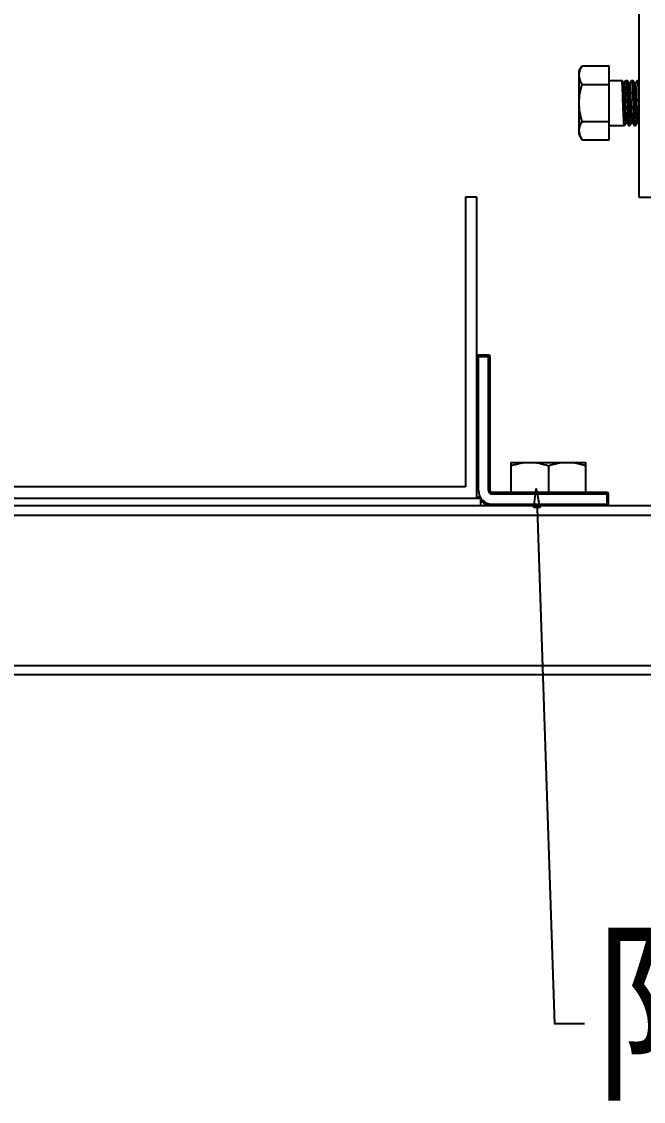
# Model space of a CAD drawing. Extents: x 185245 to 1992634, y -19957 to 755165.
# Drawn here: x 1877661 to 1878414, y 581576 to 582883 of the extents above; entities that cross this region are included whole.
import ezdxf

# ---------------------------------------------------------------- set-up
doc = ezdxf.new("R2010")
doc.units = 0
doc.header["$LTSCALE"] = 1000
doc.header["$MEASUREMENT"] = 0
doc.layers.add('02___PRT_ALL_AXES', color=7, linetype='Continuous')
doc.styles.add('_TEL_DIM', font='SIMPLEX', dxfattribs={"width": 0.8, "height": 3.5, "bigfont": 'HZTXT'})

msp = doc.modelspace()

# ---------------------------------------------------------------- linework, layer by layer
at = {"color": 7, "linetype": 'Continuous'}
for p, q in [((1878408.3, 583945.3), (1878408.3, 582670.3)), ((1878372.7, 582739.5), (1878372.7, 582828.9)), ((1878372.7, 582811.5), (1878388.1, 582811.5)), ((1878388.1, 582811.5), (1878388.1, 582811.5)), ((1878389.8, 582808.5), (1878388.1, 582811.5)), ((1878392.2, 582811.4), (1878390.6, 582808.6)), ((1878392.2, 582811.4), (1878392.4, 582811.5)), ((1878392.4, 582811.5), (1878394.3, 582811.5)), ((1878394.4, 582811.4), (1878394.3, 582811.5)), ((1878396.6, 582807.5), (1878394.4, 582811.4)), ((1878399.7, 582811.4), (1878397.5, 582807.6)), ((1878399.7, 582811.4), (1878399.8, 582811.5)), ((1878399.8, 582811.5), (1878401.1, 582811.5)), ((1878401.2, 582811.4), (1878401.1, 582811.5)), ((1878403.5, 582807.5), (1878401.2, 582811.4)), ((1878406.5, 582811.4), (1878404.3, 582807.6)), ((1878406.5, 582811.4), (1878406.6, 582811.5)), ((1878406.6, 582811.5), (1878408, 582811.5)), ((1878408.1, 582811.4), (1878408, 582811.5)), ((1878408.3, 582811), (1878408.1, 582811.4)), ((1878390.6, 582808.5), (1878389.8, 582808.5)), ((1878396.7, 582807.5), (1878396.6, 582807.5)), ((1878397.5, 582807.5), (1878396.6, 582807.5)), ((1878396.7, 582807.4), (1878396.7, 582807.5)), ((1878403.5, 582807.5), (1878403.5, 582807.5)), ((1878404.3, 582807.5), (1878403.5, 582807.5)), ((1878403.6, 582807.3), (1878403.5, 582807.5)), ((1878393.2, 582760.8), (1878390.9, 582756.8)), ((1878391, 582756.9), (1878393.2, 582760.8)), ((1878394, 582760.8), (1878393.2, 582760.8)), ((1878394, 582760.9), (1878393.9, 582761)), ((1878394, 582760.9), (1878396.3, 582756.9)), ((1878397.8, 582756.9), (1878400, 582760.8)), ((1878400, 582760.8), (1878400.9, 582760.8)), ((1878400.8, 582760.9), (1878400.8, 582761)), ((1878400.8, 582760.9), (1878400.9, 582760.8)), ((1878400.9, 582760.8), (1878403.1, 582756.9)), ((1878404.6, 582756.9), (1878406.9, 582760.8)), ((1878406.8, 582760.8), (1878407.7, 582760.8)), ((1878407.7, 582760.9), (1878407.6, 582760.9)), ((1878407.7, 582760.9), (1878408.3, 582759.8)), ((1878372.7, 582756.8), (1878390.9, 582756.8)), ((1878391, 582756.9), (1878390.9, 582756.8)), ((1878396.3, 582756.9), (1878396.4, 582756.8)), ((1878396.4, 582756.8), (1878397.7, 582756.8)), ((1878397.8, 582756.9), (1878397.7, 582756.8)), ((1878403.1, 582756.9), (1878403.2, 582756.8)), ((1878403.2, 582756.8), (1878404.6, 582756.8)), ((1878404.6, 582756.9), (1878404.6, 582756.8)), ((1878198.8, 582670.3), (1878198.8, 582319.7)), ((1878212.5, 582670.3), (1878198.8, 582670.3)), ((1878212.5, 582306.1), (1878212.5, 582670.3)), ((1878408.3, 582670.3), (1878613.2, 582670.3)), ((1878214.3, 582315.2), (1878214.3, 582479.1)), ((1878226.6, 582479.1), (1878214.3, 582479.1)), ((1878214.3, 582477.3), (1878228.4, 582477.3)), ((1878226.6, 582315.2), (1878226.6, 582479.1)), ((1878228.4, 582315.2), (1878228.4, 582477.3)), ((1878198.8, 582319.7), (1876860.2, 582319.7)), ((1878214.3, 582315.2), (1878212.5, 582315.2)), ((1878226.6, 582315.2), (1878228.4, 582315.2)), ((1876841.9, 582306.1), (1878217, 582306.1)), ((1878217, 582306.1), (1878217, 582297)), ((1878230.7, 582311.1), (1878230.7, 582312.9)), ((1878370, 582312.9), (1878230.7, 582312.9)), ((1878230.7, 582311.1), (1878371.9, 582311.1)), ((1878370, 582297), (1878370, 582312.9)), ((1878371.9, 582298.8), (1878371.9, 582311.1)), ((1876163.5, 582297), (1878895.5, 582297)), ((1878230.7, 582298.8), (1878230.7, 582297)), ((1878230.7, 582298.8), (1878371.9, 582298.8)), ((1876163.5, 582285.6), (1878895.5, 582285.6)), ((1876163.5, 582103.4), (1878895.5, 582103.4)), ((1878895.5, 582092.1), (1876163.5, 582092.1))]:
    msp.add_line(p, q, dxfattribs=at)
at = {"color": 4}
msp.add_lwpolyline([(1878281.3, 582294.6), (1878284.3, 582317.3), (1878288.8, 582294.9)], close=True, dxfattribs=at)
at = {"color": 4, "extrusion": (0.999433, 0.033673, 0), "elevation": 1896827.8}
msp.add_lwpolyline([(518716.1, 0), (518091.6, 0)], dxfattribs=at)
at = {"color": 4, "extrusion": (0, 1, 0), "elevation": 581670.6}
msp.add_lwpolyline([(-1878306.1, 0), (-1878342.7, 0)], dxfattribs=at)
at = {"color": 7, "linetype": 'Continuous'}
for centre, radius, start, end in [((1878214.3, 582477.3), 1.82, 90, 180), ((1878226.6, 582477.3), 1.82, 0, 90), ((1878230.7, 582315.2), 16.4, 180, 270), ((1878230.7, 582315.2), 4.1, 180, 270), ((1878230.7, 582315.2), 2.28, 180, 270), ((1878230.7, 582315.2), 18.2, 202.5, 210.134), ((1878230.7, 582315.2), 18.2, 221.1198, 270), ((1878370, 582311.1), 1.82, 0, 90), ((1878370, 582298.8), 1.82, 270, 0)]:
    msp.add_arc(centre, radius, start, end, dxfattribs=at)
for points, knots in [([(1878390.9, 582756.8), (1878390.7, 582756.9), (1878390.7, 582757.9), (1878390.4, 582759.2), (1878390.3, 582761.8), (1878390.1, 582765), (1878389.9, 582769), (1878389.6, 582775.3), (1878389.3, 582783.7), (1878389, 582793.5), (1878388.8, 582801.1), (1878388.5, 582806.1), (1878388.4, 582808.7), (1878388.2, 582810.4), (1878388.2, 582811.2), (1878388.1, 582811.5)], [0, 0, 0, 0, 0.010957, 0.039614, 0.085254, 0.146244, 0.220349, 0.304833, 0.492159, 0.680724, 0.842834, 0.906272, 0.954681, 0.986284, 1, 1, 1, 1]), ([(1878392.4, 582811.5), (1878392.6, 582811.5), (1878392.7, 582810.5), (1878393, 582809.3), (1878393.2, 582806.8), (1878393.5, 582803.6), (1878393.7, 582799.6), (1878394.1, 582793.4), (1878394.5, 582785.1), (1878394.9, 582775.3), (1878395.3, 582767.7), (1878395.6, 582762.6), (1878395.8, 582759.9), (1878396, 582758.1), (1878396.1, 582757.2), (1878396.3, 582756.9)], [0, 0, 0, 0, 0.010502, 0.038099, 0.08249, 0.142166, 0.214982, 0.298287, 0.483891, 0.672026, 0.835341, 0.900033, 0.950117, 0.983795, 1, 1, 1, 1]), ([(1878397.7, 582756.8), (1878397.5, 582756.9), (1878397.5, 582757.9), (1878397.2, 582759.1), (1878397.1, 582761.7), (1878396.9, 582764.9), (1878396.7, 582768.9), (1878396.4, 582775.1), (1878396.1, 582783.4), (1878395.7, 582793.2), (1878395.3, 582800.7), (1878395, 582805.8), (1878394.9, 582808.5), (1878394.6, 582810.2), (1878394.5, 582811.2), (1878394.4, 582811.4)], [0, 0, 0, 0, 0.010805, 0.039035, 0.084006, 0.144137, 0.217258, 0.300707, 0.486178, 0.673755, 0.836333, 0.900676, 0.950463, 0.983919, 1, 1, 1, 1]), ([(1878399.8, 582811.5), (1878400, 582811.5), (1878400, 582810.5), (1878400.3, 582809.3), (1878400.4, 582806.7), (1878400.6, 582803.6), (1878400.8, 582799.6), (1878401.1, 582793.4), (1878401.5, 582785.1), (1878401.8, 582775.3), (1878402.2, 582767.7), (1878402.5, 582762.6), (1878402.6, 582759.9), (1878402.9, 582758.1), (1878403, 582757.2), (1878403.1, 582756.9)], [0, 0, 0, 0, 0.009937, 0.037394, 0.081764, 0.141482, 0.214378, 0.297782, 0.483611, 0.671943, 0.835376, 0.900095, 0.95018, 0.983836, 1, 1, 1, 1]), ([(1878404.5, 582756.8), (1878404.4, 582756.9), (1878404.3, 582757.9), (1878404, 582759.1), (1878403.9, 582761.7), (1878403.7, 582764.9), (1878403.5, 582768.9), (1878403.2, 582775.1), (1878402.9, 582783.4), (1878402.5, 582793.2), (1878402.2, 582800.7), (1878401.9, 582805.8), (1878401.7, 582808.5), (1878401.5, 582810.2), (1878401.4, 582811.2), (1878401.2, 582811.4)], [0, 0, 0, 0, 0.010807, 0.039039, 0.08401, 0.144142, 0.217265, 0.300718, 0.486187, 0.673761, 0.836333, 0.900675, 0.950462, 0.983919, 1, 1, 1, 1]), ([(1878406.6, 582811.5), (1878406.8, 582811.5), (1878406.8, 582810.5), (1878407.1, 582809.3), (1878407.3, 582806.7), (1878407.5, 582803.5), (1878407.7, 582799.5), (1878408, 582793.3), (1878408.2, 582788.3), (1878408.3, 582784.9)], [0, 0, 0, 0, 0.020571, 0.077438, 0.169318, 0.292936, 0.44376, 0.616224, 1, 1, 1, 1]), ([(1878393.2, 582760.8), (1878393, 582760.8), (1878392.9, 582761.7), (1878392.7, 582762.7), (1878392.5, 582765), (1878392.3, 582767.7), (1878392.1, 582771.2), (1878391.8, 582776.7), (1878391.5, 582784), (1878391.1, 582792.5), (1878390.8, 582799.1), (1878390.5, 582803.5), (1878390.3, 582805.8), (1878390.1, 582807.4), (1878390, 582808.2), (1878389.8, 582808.5)], [0, 0, 0, 0, 0.010274, 0.038063, 0.082846, 0.143014, 0.216332, 0.300061, 0.486006, 0.673588, 0.835722, 0.899843, 0.949562, 0.983245, 1, 1, 1, 1]), ([(1878393.9, 582761), (1878393.6, 582761.9), (1878393.5, 582764.9), (1878393, 582770.4), (1878392.7, 582778), (1878392.3, 582786.5), (1878391.9, 582793.6), (1878391.7, 582798.8), (1878391.5, 582802.1), (1878391.3, 582804.7), (1878391.1, 582806.8), (1878390.9, 582807.7), (1878390.8, 582808.5), (1878390.6, 582808.5)], [0, 0, 0, 0, 0.061527, 0.184105, 0.350401, 0.536806, 0.717122, 0.79706, 0.866437, 0.922927, 0.964691, 0.990471, 1, 1, 1, 1]), ([(1878400, 582760.8), (1878399.9, 582760.8), (1878399.8, 582761.6), (1878399.5, 582762.6), (1878399.4, 582764.7), (1878399.2, 582767.3), (1878399, 582770.6), (1878398.7, 582775.9), (1878398.4, 582782.9), (1878398, 582791.2), (1878397.6, 582798.5), (1878397.1, 582803.7), (1878397.1, 582806.6), (1878396.7, 582807.4)], [0, 0, 0, 0, 0.009936, 0.036715, 0.079918, 0.138092, 0.209199, 0.290719, 0.473148, 0.659662, 0.823957, 0.942903, 1, 1, 1, 1]), ([(1878400.8, 582761), (1878400.5, 582761.8), (1878400.4, 582764.6), (1878399.9, 582769.9), (1878399.5, 582777.2), (1878399.1, 582785.5), (1878398.8, 582792.5), (1878398.5, 582797.7), (1878398.3, 582801), (1878398.1, 582803.6), (1878398, 582805.7), (1878397.7, 582806.7), (1878397.7, 582807.5), (1878397.5, 582807.5)], [0, 0, 0, 0, 0.058061, 0.17756, 0.341977, 0.528262, 0.710254, 0.791529, 0.862402, 0.920373, 0.963418, 0.990098, 1, 1, 1, 1]), ([(1878406.8, 582760.8), (1878406.7, 582760.8), (1878406.6, 582761.6), (1878406.4, 582762.6), (1878406.2, 582764.7), (1878406, 582767.3), (1878405.8, 582770.6), (1878405.5, 582775.7), (1878405.2, 582782.7), (1878404.8, 582791), (1878404.5, 582798.3), (1878404, 582803.6), (1878403.9, 582806.5), (1878403.6, 582807.3)], [0, 0, 0, 0, 0.009861, 0.036418, 0.079269, 0.13699, 0.207575, 0.28855, 0.470002, 0.656005, 0.820572, 0.94075, 1, 1, 1, 1]), ([(1878407.6, 582760.9), (1878407.3, 582761.7), (1878407.2, 582764.5), (1878406.7, 582769.7), (1878406.4, 582777.1), (1878406, 582785.4), (1878405.7, 582792.4), (1878405.4, 582797.6), (1878405.2, 582801), (1878405, 582803.6), (1878404.8, 582805.7), (1878404.6, 582806.7), (1878404.5, 582807.5), (1878404.3, 582807.5)], [0, 0, 0, 0, 0.056307, 0.1748, 0.338994, 0.525695, 0.708483, 0.790204, 0.861502, 0.919844, 0.963176, 0.990036, 1, 1, 1, 1]), ([(1878390.9, 582756.8), (1878390.9, 582756.8), (1878390.9, 582756.8), (1878390.9, 582756.8), (1878390.9, 582756.8)], [0, 0, 0, 0, 0.495641, 1, 1, 1, 1]), ([(1878397.7, 582756.8), (1878397.7, 582756.8), (1878397.7, 582756.8), (1878397.7, 582756.8), (1878397.7, 582756.8)], [0, 0, 0, 0, 0.495657, 1, 1, 1, 1]), ([(1878404.6, 582756.8), (1878404.6, 582756.8), (1878404.6, 582756.8), (1878404.6, 582756.8), (1878404.5, 582756.8)], [0, 0, 0, 0, 0.495642, 1, 1, 1, 1])]:
    msp.add_open_spline(points, degree=3, knots=knots, dxfattribs=at)
at = {"layer": '02___PRT_ALL_AXES', "color": 7, "linetype": 'Continuous'}
for p, q in [((1878336.3, 582822.9), (1878339.7, 582828.9)), ((1878336.3, 582745.5), (1878336.3, 582822.9)), ((1878339.7, 582828.9), (1878372.7, 582828.9)), ((1878372.7, 582811.5), (1878388.1, 582811.5)), ((1878392.4, 582811.5), (1878394.3, 582811.5)), ((1878399.8, 582811.5), (1878401.1, 582811.5)), ((1878406.6, 582811.5), (1878408, 582811.5)), ((1878339.7, 582806.5), (1878372.7, 582806.5)), ((1878339.7, 582761.8), (1878372.7, 582761.8)), ((1878336.3, 582745.5), (1878339.7, 582739.5)), ((1878372.7, 582756.8), (1878390.9, 582756.8)), ((1878396.4, 582756.8), (1878397.7, 582756.8)), ((1878403.2, 582756.8), (1878404.6, 582756.8)), ((1878339.7, 582739.5), (1878372.7, 582739.5)), ((1878253.5, 582349.3), (1878253.5, 582312.9)), ((1878253.5, 582349.3), (1878344.5, 582349.3)), ((1878299, 582345.3), (1878299, 582312.9)), ((1878344.5, 582312.9), (1878344.5, 582349.3))]:
    msp.add_line(p, q, dxfattribs=at)
for points in [[(1878336.3, 582817.7), (1878336.3, 582819.3), (1878336.5, 582821), (1878337, 582822.6)], [(1878337, 582822.6), (1878337.6, 582824.8), (1878338.6, 582826.9), (1878339.7, 582828.9)], [(1878336.3, 582784.2), (1878336.3, 582791.7), (1878337.6, 582799.3), (1878339.7, 582806.5)], [(1878339.7, 582761.8), (1878337.6, 582769.1), (1878336.3, 582776.6), (1878336.3, 582784.2)], [(1878253.5, 582345.3), (1878260.8, 582347.7), (1878268.5, 582349.3), (1878276.2, 582349.3)], [(1878276.2, 582349.3), (1878284, 582349.3), (1878291.7, 582347.7), (1878299, 582345.3)], [(1878299, 582345.3), (1878306.3, 582347.7), (1878314.1, 582349.3), (1878321.8, 582349.3)], [(1878321.8, 582349.3), (1878329.5, 582349.3), (1878337.2, 582347.7), (1878344.5, 582345.3)]]:
    msp.add_open_spline(points, degree=3, dxfattribs=at)
for points, knots in [([(1878339.7, 582806.5), (1878339.2, 582807.4), (1878337.4, 582810.9), (1878336.3, 582814.8), (1878336.3, 582817.7)], [0, 0, 0, 0, 0.263017, 1, 1, 1, 1]), ([(1878336.3, 582750.6), (1878336.3, 582751.6), (1878336.6, 582755.5), (1878338.2, 582759.2), (1878339.7, 582761.8)], [0, 0, 0, 0, 0.241275, 1, 1, 1, 1]), ([(1878339.7, 582739.5), (1878339.2, 582740.4), (1878337.4, 582743.8), (1878336.3, 582747.8), (1878336.3, 582750.6)], [0, 0, 0, 0, 0.263017, 1, 1, 1, 1])]:
    msp.add_open_spline(points, degree=3, knots=knots, dxfattribs=at)

# ---------------------------------------------------------------- texts
at = {"color": 4, "insert": (1878351.8, 581770.7), "char_height": 175, "width": 1204, "attachment_point": 1, "style": '_TEL_DIM'}
msp.add_mtext('\\fￋￎￌﾣﾤ|b0|i0|c134|p2;\\W0.9000000000;\\T1.0000000000;\\o\\l限位紧固件', dxfattribs=at)

doc.saveas('drawing.dxf')
